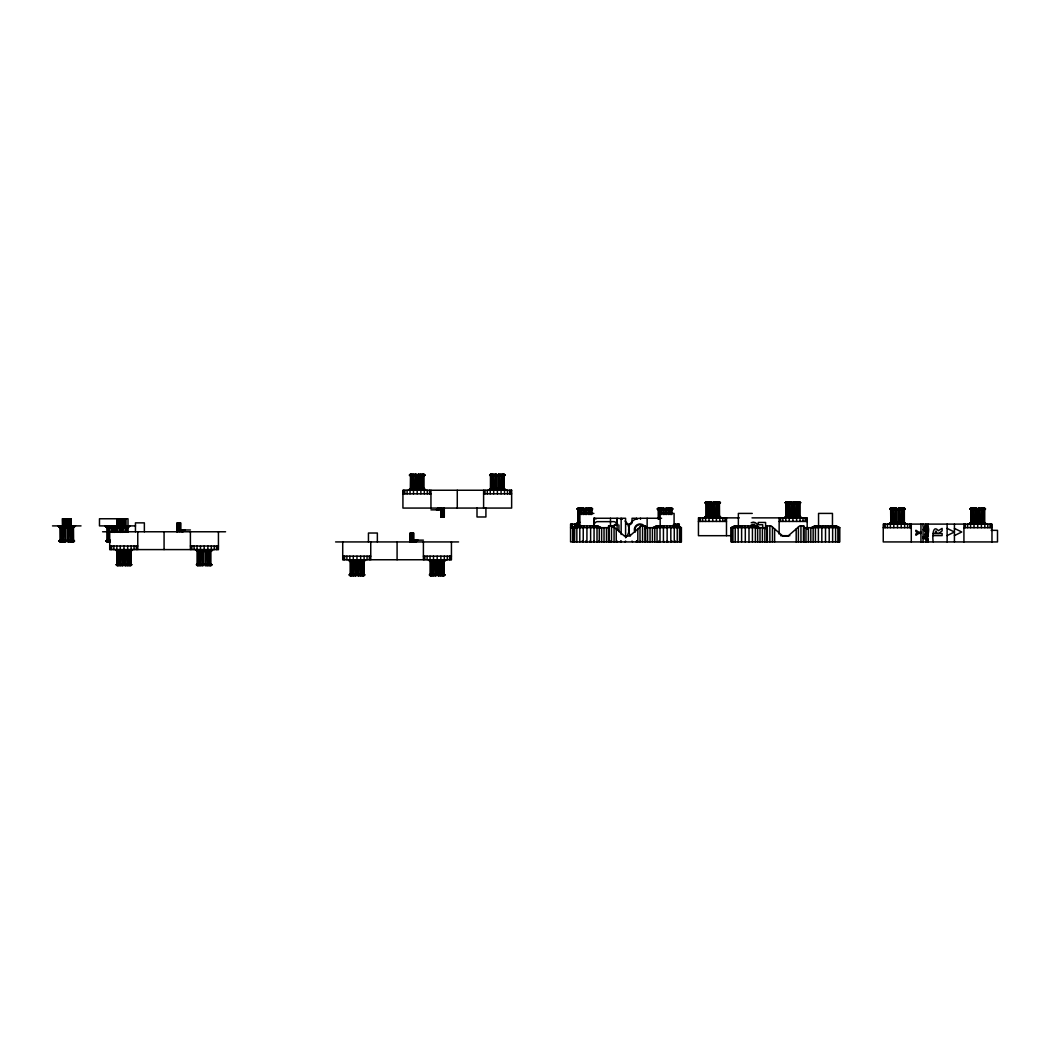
<?xml version="1.0" encoding="UTF-8"?>
<svg xmlns="http://www.w3.org/2000/svg" width="1050" height="1050" viewBox="0 0 1050 1050"><rect width="100%" height="100%" fill="white"/><g stroke="black" fill="none" stroke-linecap="round" stroke-linejoin="round"><path stroke-width="1.5" d="M594.103 523.806L594.234 524.278A3.649 3.649 0 0 1 597.279 521.64L613.896 521.64A3.649 3.649 0 0 1 616.941 524.278L617.085 518.267L617.085 530.145M752.325 524.423L754.478 524.252L754.806 526.404L752.272 526.404M928.056 541.931C926.074 537.889 931.376 527.428 926.546 525.551C925.181 528.36 925.746 526.181 924.709 525.696C924.092 532.245 928.095 524.016 928.056 527.822M124.254 526.483L124.412 518.766L124.648 526.483M117.876 526.483L118.112 518.766L118.414 526.483M594.103 525.302L594.103 524.738M124.11 526.483L124.412 518.766M69.024 525.893L68.552 541.931M123.519 525.893L123.06 532.35M126.236 549.596L125.777 565.635M177.962 531.773L178.434 529.988M206.443 549.596L205.984 565.635M359.231 559.755L358.772 575.794M415.38 474.206L414.921 490.245M410.97 541.931L411.429 540.146M442.929 509.854L443.389 508.069M439.438 559.755L438.979 575.794M495.587 474.206L495.127 490.245M583.039 508.069L583.039 514.526M663.246 508.069L663.246 514.526M710.916 501.834L710.456 517.873M791.122 501.834L790.663 517.873M895.703 508.069L895.243 524.107M975.909 508.069L975.45 524.107M589.785 541.931L590.034 541.012M636.208 541.931L636.457 541.012M620.379 541.931L620.734 541.012M666.803 541.931L667.157 541.012M71.124 525.893L70.232 527.678L70.232 541.931M125.632 525.893L124.74 532.35M128.336 549.596L127.444 551.381L127.444 565.635M179.642 531.773L180.534 529.988M208.543 549.596L207.651 551.381L207.651 565.635M361.344 559.755L360.452 561.54L360.452 575.794M413.7 474.206L413.7 488.46L412.808 490.245M412.65 541.931L413.542 540.146M440.816 509.854L441.709 508.069M441.551 559.755L440.659 561.54L440.659 575.794M493.907 474.206L493.907 488.46L493.014 490.245M581.359 508.069L581.359 514.526M661.566 508.069L661.566 514.526M709.236 501.834L709.236 516.088L708.343 517.873M789.442 501.834L789.442 516.088L788.55 517.873M894.036 508.069L894.036 522.322L893.143 524.107M974.229 508.069L974.229 522.322L973.35 524.107M584.168 525.893L583.236 527.678L583.236 541.931M664.374 525.893L663.442 527.678L663.442 541.931M742.534 525.893L741.615 527.678L741.615 541.931M822.741 525.893L821.822 527.678L821.822 541.931M756.866 527.822C759.163 524.265 754.543 520.721 751.196 522.742M593.591 541.931L594.103 541.012M609.958 541.931L610.47 541.012M625.078 541.931L625.59 541.012M640.526 541.012L640.014 541.931L640.001 527.021M658.232 541.931L658.744 541.012M671.501 541.931L672.013 541.012M674.901 541.931L675.413 541.012M922.95 529.174C924.722 532.442 922.281 525.249 923.042 524.107M72.936 525.893L71.676 527.678L71.676 541.931M127.431 525.893L126.171 527.678L126.171 532.35M130.148 549.596L128.888 551.381L128.888 565.635M181.086 531.773L182.346 529.988M210.354 549.596L209.094 551.381L209.094 565.635M412.256 474.206L412.256 488.46L410.996 490.245M363.156 559.755L361.896 561.54L361.896 575.794M414.081 541.931L415.341 540.146M439.018 509.854L440.278 508.069M492.463 474.206L492.463 488.46L491.203 490.245M443.363 559.755L442.102 561.54L442.102 575.794M579.915 508.069L579.915 522.322L578.655 524.107M660.122 508.069L660.188 525.893M707.792 501.834L707.792 516.088L706.532 517.873M787.999 501.834L787.999 516.088L786.739 517.873M892.592 508.069L892.592 522.322L891.332 524.107M972.799 508.069L972.799 522.322L971.539 524.107M74.327 525.893L72.778 527.678L72.778 540.146L73.552 541.039L72.778 541.931M128.822 525.893L127.286 527.678L127.286 532.35M131.539 549.596L129.99 551.381L129.99 563.863L130.764 564.742L129.99 565.635M182.188 531.773L183.737 529.988M211.746 549.596L210.197 551.381L210.197 563.863L210.971 564.742L210.197 565.635M411.154 474.206L410.392 475.099L411.154 475.991L411.154 488.46L409.618 490.245M364.534 559.755L362.998 561.54L362.998 574.009L363.773 574.901L362.998 575.794M437.627 509.854L439.163 508.069M415.196 541.931L416.732 540.146M491.361 474.206L490.586 475.099L491.361 475.991L491.361 488.46L489.825 490.245M444.741 559.755L443.205 561.54L443.205 574.009L443.979 574.901L443.205 575.794M578.812 508.069L578.038 508.961L578.812 509.854L578.812 522.322L577.264 524.107M659.019 508.069L658.245 508.961L659.019 509.854L659.019 519.212M706.689 501.834L705.915 502.727L706.689 503.606L706.689 516.088L705.154 517.873M786.896 501.834L786.122 502.727L786.896 503.606L786.896 516.088L785.361 517.873M891.489 508.069L890.715 508.961L891.489 509.854L891.489 522.322L889.941 524.107M971.696 508.069L970.922 508.961L971.696 509.854L971.696 522.322L970.147 524.107M75.193 525.893L73.474 527.678L73.592 540.146L74.484 541.039L73.592 541.931L67.646 541.931L67.646 518.766M73.474 541.931L74.34 541.039L73.474 540.146M129.701 525.893L127.982 527.678L128.1 532.35M123.086 549.596L123.086 565.635L117.141 565.635L116.248 564.742L117.259 563.863L117.259 551.381L115.539 549.596M132.405 549.596L130.686 551.381L130.686 563.863L131.552 564.742L130.686 565.635L124.858 565.635L124.858 549.596M184.603 529.988L182.884 531.773L184.905 529.988M212.612 549.596L210.893 551.381L210.893 563.863L211.759 564.742L210.893 565.635M410.458 474.206L409.605 475.099L410.458 475.991L410.34 488.46L408.45 490.245M408.739 490.245L410.458 488.46M350.267 574.009L349.401 574.901L350.267 575.794M365.413 559.755L363.694 561.54L363.694 574.009L364.547 574.901L363.694 575.794M436.748 509.854L438.48 508.069M415.892 541.931L417.611 540.146M490.665 474.206L489.812 475.099L490.665 475.991L490.665 488.46L488.946 490.245M505.824 490.245L504.092 488.46L504.092 475.991L504.958 475.099L504.092 474.206L498.277 474.206L498.277 490.245M445.62 559.755L443.901 561.54L443.901 574.009L444.754 574.901L443.901 575.794L438.073 575.794L438.073 559.755M578.117 508.069L577.264 508.961L578.117 509.854L578.117 522.322L576.398 524.107M591.662 508.069L592.554 508.961L591.662 509.854L591.662 514.526L591.544 509.854L592.41 508.961L591.544 508.069L585.729 508.069L585.729 514.526M658.324 508.069L657.471 508.961L658.324 509.854M705.994 501.834L705.141 502.727L705.994 503.606M704.274 517.873L705.994 516.088M786.201 501.834L785.347 502.727L786.201 503.606L786.201 516.088L784.481 517.873M890.794 508.069L889.928 508.961L890.794 509.854M889.074 524.107L890.794 522.322L890.676 509.854L889.783 508.961L890.676 508.069L896.608 508.069L896.608 524.107M976.815 524.107L976.815 508.069L970.883 508.069L970.134 508.961L971.001 509.854L971.001 522.322L969.281 524.107M978.6 524.107L978.6 508.069L984.546 508.069L985.438 508.961L984.428 509.854L984.428 522.322L986.147 524.107M65.861 518.766L65.861 541.931L59.929 541.931L59.036 541.039L59.929 540.146L65.861 540.146M75.495 525.893L73.592 527.678L59.811 527.678L58.026 525.893L59.929 527.678L60.047 540.146L59.181 541.039L60.047 541.931M110.263 541.931L106.903 541.931L106.011 541.039L106.903 540.146L106.903 527.678L105.302 525.893M129.99 525.893L128.1 527.678L106.785 527.678L105 525.893M117.259 565.635L116.393 564.742L117.141 563.863L117.141 551.381L115.237 549.596M132.589 549.596L130.804 551.381L130.804 563.863L131.696 564.742L130.804 565.635M132.707 549.596L130.922 551.381L117.022 551.381M203.293 549.596L203.293 565.635L197.348 565.635L196.455 564.742L197.348 563.863L197.348 551.381L195.444 549.596M211.011 551.381L212.796 549.596M212.914 549.596L211.129 551.381L197.229 551.381M205.065 563.863L211.011 563.863L211.903 564.742L211.011 565.635L205.065 565.635L205.065 549.596M416.286 475.991L410.34 475.991L409.447 475.099L410.34 474.206L416.286 474.206L416.286 490.245M418.071 490.245L418.071 474.206L424.016 474.206L424.909 475.099L424.016 475.991L424.016 488.46L425.617 490.245M356.081 559.755L356.081 575.794L350.136 575.794L349.256 574.901L350.136 574.009L350.136 561.54L348.364 559.755L350.031 561.54L363.93 561.54L365.715 559.755M365.597 559.755L363.812 561.54L363.812 574.009L364.704 574.901L363.812 575.794L357.866 575.794L357.866 559.755M436.459 509.854L438.349 508.069M416.01 541.931L417.9 540.146M488.762 490.245L490.547 488.46L490.547 475.991L489.654 475.099L490.547 474.206L496.492 474.206L496.492 490.245M488.657 490.245L490.429 488.46L504.341 488.46M506.113 490.245L504.223 488.46L504.223 475.991L505.102 475.099L504.223 474.206M436.288 559.755L436.288 575.794L430.342 575.794L429.463 574.901L430.342 574.009L430.342 561.54L428.571 559.755M445.804 559.755L444.019 561.54L444.019 574.009L444.911 574.901L444.019 575.794M445.909 559.755L444.137 561.54L430.224 561.54L428.452 559.755M576.214 524.107L577.999 522.322L577.999 509.854L577.106 508.961L577.999 508.069L583.944 508.069L583.944 514.526M576.096 524.107L577.881 522.322L579.915 522.322M581.582 525.893L579.797 527.678L579.797 541.931M658.206 519.212L658.206 509.854L657.313 508.961L658.206 508.069L664.151 508.069L664.151 514.526M665.936 514.526L665.936 508.069L671.869 508.069L672.761 508.961L671.869 509.854L665.936 509.854M661.789 525.893L660.004 527.678L660.004 541.931M703.972 517.873L705.876 516.088L705.876 503.606L704.983 502.727L705.876 501.834L711.821 501.834L711.821 517.873M713.606 517.873L713.606 501.834L719.552 501.834L720.431 502.727L719.552 503.606L713.606 503.606M739.961 525.893L738.176 527.678L738.176 541.931M784.179 517.873L786.082 516.088L786.082 503.606L785.19 502.727L786.082 501.834L792.028 501.834L792.028 517.873M801.649 517.873L799.746 516.088L799.746 503.606L800.638 502.727L799.746 501.834L793.813 501.834L793.813 517.873M820.168 525.893L818.383 527.678L818.383 541.931M888.772 524.107L890.558 522.322L904.457 522.322M888.891 524.107L890.676 522.322M906.242 524.107L904.339 522.322L904.339 509.854L905.231 508.961L904.339 508.069L898.393 508.069L898.393 524.107M969.097 524.107L970.883 522.322L970.883 509.854L969.99 508.961L970.883 508.069M968.979 524.107L970.764 522.322L984.664 522.322M986.449 524.107L984.546 522.322L984.546 509.854L985.438 508.961L984.428 508.069M928.082 530.683L926.231 532.087L924.538 530.814L925.483 532.796L924.538 534.817L926.231 533.544L928.082 534.896M579.364 525.893L576.844 527.678L576.844 541.931M659.571 525.893L657.051 527.678L657.051 541.931M737.743 525.893L735.223 527.678L735.223 541.931M817.95 525.893L815.43 527.678L815.43 541.931M928.082 532.061L926.992 532.822L928.082 533.597M574.586 527.678L577.671 525.893M657.878 525.893L654.793 527.678L654.78 541.931M736.05 525.893L732.953 527.678L732.953 541.931M816.244 525.893L813.159 527.678L813.146 541.931M576.594 525.893L573.156 527.678L573.156 541.931M653.363 527.678L656.801 525.893M734.974 525.893L731.535 527.678L731.535 541.931M811.742 527.678L815.181 525.893M652.877 527.678L656.447 525.893L677.828 525.893L681.397 527.678L681.397 541.931L570.57 541.931L570.57 524.107L580.466 524.107M811.256 527.678L814.813 525.893L836.207 525.893L839.764 527.678L839.764 541.931L731.049 541.931L731.049 527.678L734.606 525.893L756 525.893L759.57 527.678M947.113 535.605L954.424 531.996L947.113 528.386M954.424 535.605L961.734 531.996L954.424 528.386M923.042 536.931L927.99 534.883M928.082 536.196L927.097 536.589L927.097 538.532L928.082 538.913M924.381 537.548L925.942 536.996L925.942 538.112L923.042 537.521M933.293 533.531L942.126 533.505L942.126 535.605L933.293 535.605M409.447 475.099L416.286 475.099M418.071 475.099L424.909 475.099M489.654 475.099L496.492 475.099M498.277 475.099L505.102 475.099M418.071 475.991L424.016 475.991L424.751 475.099L423.898 474.206M490.547 475.991L496.492 475.991M498.277 475.991L504.223 475.991M410.222 488.46L424.134 488.46M402.924 493.815L430.946 493.815M483.617 493.815L511.639 493.815M704.983 502.727L711.821 502.727M713.606 502.727L720.431 502.727M785.19 502.727L792.028 502.727M793.813 502.727L800.638 502.727M705.876 503.606L711.821 503.606M786.082 503.606L792.028 503.606M793.813 503.606L799.746 503.606M577.106 508.961L583.944 508.961M585.729 508.961L592.554 508.961M657.313 508.961L664.151 508.961M665.936 508.961L672.761 508.961M889.783 508.961L896.608 508.961M898.393 508.961L905.231 508.961M969.99 508.961L976.815 508.961M978.6 508.961L985.438 508.961M430.933 509.854L444.294 509.854M577.999 509.854L583.944 509.854M585.729 509.854L591.662 509.854M658.206 509.854L664.151 509.854M890.676 509.854L896.608 509.854M898.393 509.854L904.339 509.854M970.883 509.854L976.815 509.854M978.6 509.854L984.546 509.854M579.981 513.411L593.88 513.411M660.188 513.411L674.087 513.411L674.087 525.893M752.259 513.411L738.36 513.411L738.36 525.893M705.758 516.088L719.657 516.088M785.964 516.088L799.864 516.088M440.738 516.981L444.294 516.981L444.294 508.069M739.292 517.873L698.447 517.873L698.447 535.697L731.325 535.697M752.023 517.873L807.174 517.873L807.174 529.357M593.683 518.267L617.61 518.267A11.379 11.379 0 0 1 622.335 519.291M661.592 518.267L639.988 518.267A11.379 11.379 0 0 0 630.42 535.789M71.216 518.766L62.304 518.766L62.449 526.483M698.447 521.43L726.482 521.43M779.139 521.43L807.174 521.43M625.734 524.107L631.129 524.107M674.297 524.107L679.297 524.107L679.297 527.678M750.934 525.171L754.806 525.171M52.5 525.893L81.021 525.893M135.516 525.893L99.474 525.893L99.474 518.766L127.995 518.766L127.995 525.893M570.57 527.678L609.21 527.678L609.21 525.893M645.343 527.678L681.397 527.678M731.049 527.678L767.104 527.678M803.722 527.678L839.764 527.678M883.247 527.678L911.282 527.678M963.939 527.678L991.974 527.678M928.082 529.056L924.538 529.056L924.538 530.237L928.082 530.237M177.056 529.988L190.431 529.988M991.121 530.342L997.5 530.342L997.5 541.931L883.247 541.931L883.247 524.107L991.974 524.107L991.974 541.931M102.585 531.773L225.566 531.773M920.955 532.166L918.816 532.166L915.915 530.224L915.915 531.654L917.779 532.731L915.915 533.807L915.915 535.277L918.816 533.387L920.955 533.387M780.57 535.697L789.836 535.697M67.646 540.146L73.592 540.146M110.263 540.146L106.903 540.146L106.155 541.039L107.021 541.931M410.064 540.146L423.426 540.146M59.036 541.039L65.861 541.039M67.646 541.039L74.484 541.039M106.011 541.039L109.817 541.039M335.593 541.931L458.574 541.931M109.712 546.039L137.747 546.039M190.404 546.039L218.439 546.039M342.72 556.185L370.755 556.185M423.413 556.185L451.434 556.185M117.141 563.863L123.086 563.863M124.858 563.863L130.804 563.863M197.348 563.863L203.293 563.863M116.248 564.742L123.086 564.742M124.858 564.742L131.696 564.742M196.455 564.742L203.293 564.742M205.065 564.742L211.903 564.742M350.136 574.009L356.081 574.009M357.866 574.009L363.812 574.009M430.342 574.009L436.288 574.009M438.073 574.009L444.019 574.009M349.256 574.901L356.081 574.901M357.866 574.901L364.704 574.901M429.463 574.901L436.288 574.901M438.073 574.901L444.911 574.901M925.942 537.561L927.097 537.561M923.042 538.112L928.082 540.238M601.191 527.678L597.621 525.893L576.24 525.893L572.67 527.678L572.67 541.931M835.839 525.893L839.278 527.678L839.278 541.931M755.633 525.893L759.084 527.678M677.46 525.893L680.912 527.678L680.912 541.931M597.266 525.893L600.705 527.678M834.776 525.893L837.861 527.678L837.861 541.931M754.569 525.893L757.654 527.678L757.667 541.931M676.397 525.893L679.481 527.678L679.481 541.931M596.19 525.893L599.274 527.678L599.288 541.931L598.867 541.012M833.07 525.893L835.59 527.678L835.59 541.931M752.863 525.893L755.383 527.678L755.383 541.931M674.704 525.893L677.224 527.678L677.224 541.931M594.497 525.893L597.017 527.678L597.017 541.931M830.852 525.893L832.637 527.678L832.637 541.931M750.658 525.893L752.43 527.678L752.43 541.931M721.442 517.873L719.552 516.088L719.421 503.606L720.287 502.727L719.421 501.834M672.486 525.893L674.271 527.678L674.271 541.931M592.279 525.893L594.064 527.678L594.064 541.931M424.016 488.46L425.906 490.245M112.534 525.893L114.424 527.678L114.424 532.35M105.118 525.893L106.903 527.678M904.221 508.069L905.087 508.961L904.221 509.854L904.221 522.322L905.94 524.107M799.628 501.834L800.494 502.727L799.628 503.606L799.628 516.088L801.36 517.873M719.421 516.088L721.153 517.873M671.751 508.069L672.617 508.961L671.751 509.854L671.869 514.526M428.741 559.755L430.474 561.54L430.474 574.009L429.608 574.901L430.474 575.794M348.534 559.755L350.267 561.54M195.746 549.596L197.466 551.381L197.466 563.863L196.599 564.742L197.466 565.635M58.328 525.893L60.047 527.678M983.732 508.069L984.506 508.961L983.732 509.854L983.732 522.322L985.281 524.107M903.525 508.069L904.299 508.961L903.525 509.854L903.525 522.322L905.074 524.107M798.932 501.834L799.706 502.727L798.932 503.606L798.932 516.088L800.481 517.873M718.725 501.834L719.499 502.727L718.725 503.606L718.725 516.088L720.274 517.873M671.055 508.069L671.829 508.961L671.055 514.526M590.848 508.069L591.622 508.961L590.848 514.526M503.409 474.206L504.171 475.099L503.409 475.991L503.409 488.46L504.945 490.245M423.202 474.206L423.964 475.099L423.202 475.991L423.202 488.46L424.738 490.245M429.621 559.755L431.156 561.54L431.156 574.009L430.395 574.901L431.156 575.794M349.414 559.755L350.949 561.54L350.949 574.009L350.188 574.901L350.949 575.794M196.613 549.596L198.161 551.381L198.161 563.863L197.387 564.742L198.161 565.635M106.168 525.893L107.717 527.678L107.717 540.146L106.943 541.039L107.717 541.931M116.406 549.596L117.954 551.381L117.954 563.863L117.18 564.742L117.954 565.635M59.194 525.893L60.742 527.678L60.742 540.146L59.968 541.039L60.742 541.931M982.629 508.069L982.629 522.322L983.889 524.107M902.422 508.069L902.422 522.322L903.683 524.107M797.829 501.834L797.829 516.088L799.089 517.873M717.622 501.834L717.622 516.088L718.883 517.873M669.952 508.069L669.952 514.526M589.746 508.069L589.746 514.526M502.294 474.206L502.294 488.46L503.554 490.245M422.087 474.206L422.087 488.46L423.36 490.245M431.012 559.755L432.272 561.54L432.272 575.794M350.805 559.755L352.065 561.54L352.065 575.794M198.004 549.596L199.264 551.381L199.264 565.635M115.08 525.893L116.34 527.678L116.34 532.35M107.559 525.893L108.819 527.678L108.819 541.931M117.797 549.596L119.057 551.381L119.057 565.635M60.585 525.893L61.845 527.678L61.845 541.931M663.508 541.012L664.02 541.931M647.141 541.012L647.64 541.931M632.021 541.012L632.533 541.931M617.085 541.012L617.584 541.931M585.598 541.012L586.11 541.931M582.186 541.012L582.697 541.931M828.279 525.893L829.198 527.678L829.198 541.931M748.072 525.893L748.991 527.678L748.991 541.931M669.9 525.893L670.832 527.678L670.832 541.931M589.693 525.893L590.625 527.678L590.625 541.931M981.186 508.069L981.186 522.322L982.078 524.107M900.979 508.069L900.979 522.322L901.871 524.107M796.399 501.834L796.399 516.088L797.278 517.873M716.192 501.834L716.192 516.088L717.084 517.873M668.509 508.069L668.509 514.526M588.315 508.069L588.315 514.526M500.863 474.206L500.863 488.46L501.756 490.245M420.656 474.206L420.656 488.46L421.549 490.245M432.81 559.755L433.702 561.54L433.702 575.794M352.603 559.755L353.496 561.54L353.496 575.794M199.815 549.596L200.707 551.381L200.707 565.635M116.891 525.893L117.784 532.35M109.371 525.893L110.263 532.35M119.608 549.596L120.501 551.381L120.501 565.635M62.396 525.893L63.289 527.678L63.289 541.931M636.878 541.012L637.232 541.931M590.454 541.012L590.809 541.931M617.072 524.738L617.085 525.302M667.577 541.012L667.826 541.931M621.154 541.012L621.39 541.931M979.506 508.069L979.978 524.107M899.299 508.069L899.771 524.107M794.719 501.834L795.178 517.873M714.512 501.834L714.971 517.873M666.842 508.069L666.842 514.526M586.635 508.069L586.635 514.526M499.183 474.206L499.642 490.245M418.976 474.206L419.436 490.245M434.923 559.755L435.383 575.794M354.716 559.755L355.176 575.794M201.915 549.596L202.374 565.635M119.004 525.893L119.464 532.35M121.708 549.596L122.181 565.635M111.471 525.893L111.943 532.35M64.496 525.893L64.956 541.931M118.112 518.766L118.269 526.483M594.116 524.409L594.103 518.267L594.103 526.877M991.489 524.107L991.489 527.678M990.058 524.107L990.058 527.678M987.788 524.107L987.788 527.678M984.834 524.107L984.834 527.678M981.396 524.107L981.396 527.678M978.862 508.069L978.862 521.968M977.707 522.322L977.707 527.678M976.553 508.069L976.553 521.968M974.019 524.107L974.019 527.678M970.581 524.107L970.581 527.678M967.628 524.107L967.628 527.678M965.357 524.107L965.357 527.678M963.926 524.107L963.926 541.931M954.424 524.107L954.424 541.931M947.113 524.107L947.113 541.931M938.621 533.505L942.126 530.88L942.126 528.386L938.346 530.696C932.019 523.307 932.466 539.962 933.293 541.931M937.072 533.518L935.996 530.959L935.012 533.518M928.056 524.107L928.056 526.247M925.942 524.107L925.942 526.444M925.942 528.229L925.942 529.056M925.942 530.237L925.942 531.878M925.942 533.754L925.942 535.723M925.942 539.332L925.942 541.931M923.042 530.184L923.042 541.931M920.955 524.107L920.955 541.931M911.282 524.107L911.282 541.931M909.851 524.107L909.851 527.678M907.594 524.107L907.594 527.678M904.641 524.107L904.641 527.678M901.202 524.107L901.202 527.678M898.656 508.069L898.656 521.968M897.501 522.322L897.501 527.678M896.346 508.069L896.346 521.968M893.812 524.107L893.812 527.678M890.374 524.107L890.374 527.678M887.421 524.107L887.421 527.678M885.163 524.107L885.163 527.678M883.733 524.107L883.733 527.678M832.466 525.893L832.466 513.411L818.554 513.411L818.554 525.893M825.51 525.893L825.51 541.931M810.81 527.678L810.81 541.931M808.408 527.678L808.408 541.931M806.689 517.873L806.689 521.43M805.967 527.678L805.967 541.931M805.271 517.873L805.271 521.43M803.919 541.931L803.919 525.893L799.667 525.893L788.078 536.025L782.736 536.025L771.146 525.893L766.907 525.893L766.907 541.931M803.473 525.893L803.473 541.931M803.001 517.873L803.001 521.43M800.94 525.893L800.94 541.931M800.047 517.873L800.047 521.43M798.381 527.021L798.381 541.931M796.609 517.873L796.609 521.43M796.189 528.938L796.189 541.931M794.076 501.834L794.076 517.283M792.921 516.088L792.921 521.43M791.766 501.834L791.766 517.283M789.233 517.873L789.233 521.43M785.794 517.873L785.794 521.43M782.841 517.873L782.841 521.43M780.57 517.873L780.57 521.43M779.139 517.873L779.139 534.109M774.624 528.938L774.624 541.931M772.433 527.021L772.433 541.931M769.873 525.893L769.873 541.931M767.353 525.893L767.353 541.931M765.581 528.636L765.581 522.454L758.244 522.454L758.244 524.738L762.707 524.738L762.707 528.938M764.859 527.678L764.859 541.931M762.405 527.678L762.405 541.931M760.003 527.678L760.003 541.931M745.303 525.893L745.303 541.931M726.495 517.873L726.482 535.697M725.064 517.873L725.064 521.43M722.794 517.873L722.794 521.43M719.841 517.873L719.841 521.43M716.402 517.873L716.402 521.43M713.869 501.834L713.869 517.283M712.714 516.088L712.714 521.43M711.559 501.834L711.559 517.283M709.026 517.873L709.026 521.43M705.587 517.873L705.587 521.43M702.634 517.873L702.634 521.43M700.363 517.873L700.363 521.43M698.933 517.873L698.933 521.43M678.812 524.107L678.812 526.483M677.394 524.107L677.394 526.483M675.124 524.107L675.124 526.483M667.131 525.893L667.131 541.931M666.199 508.069L666.199 514.251M652.431 527.678L652.431 541.931M650.042 527.678L650.042 541.931M647.587 527.678L647.587 541.931M647.141 518.267L647.141 528.019M645.54 541.931L645.54 525.893L641.288 525.893L629.711 536.025L624.356 536.025L612.78 525.893L608.528 525.893L608.528 541.931M645.343 525.893L645.343 529.016M645.094 525.893L645.094 541.931M642.561 525.893L642.561 541.931M640.526 518.267L640.526 519.291M637.822 528.938L637.822 541.931M636.878 519.291L636.878 518.267L632.021 518.267L632.021 523.136M636.457 518.267L636.457 519.041M625.59 537.771L625.59 518.267L620.734 518.267L620.734 519.291M621.154 518.267L621.154 534.516M618.923 525.053L618.923 531.641M616.245 528.938L616.245 541.931M614.066 527.021L614.066 541.931M611.507 525.893L611.507 541.931M610.47 518.267L610.47 526.391M608.974 525.893L608.974 541.931M608.724 525.893L608.724 529.016M606.48 527.678L606.48 541.931M604.026 527.678L604.026 541.931M601.637 527.678L601.637 541.931M586.924 525.893L586.924 541.931M585.992 508.069L585.992 514.251M583.682 508.069L583.682 514.251M577.71 524.107L577.71 526.483M574.757 524.107L574.586 541.931M572.486 524.107L572.486 527.678M571.056 524.107L571.056 527.678M511.153 490.245L511.153 493.815M509.736 490.245L509.736 493.815M507.465 490.245L507.465 493.815M504.512 490.245L504.512 493.815M501.073 490.245L501.073 493.815M498.54 474.206L498.54 488.106M497.385 488.46L497.385 493.815M496.23 474.206L496.23 488.106M493.697 490.245L493.697 493.815M490.258 490.245L490.258 493.815M487.305 490.245L487.305 493.815M485.914 508.069L485.914 516.981L477.002 516.981L477.002 508.069M485.034 490.245L485.034 493.815M483.604 490.245L483.604 508.069M457.275 490.245L457.275 508.069M451.434 541.931L451.434 559.755L342.72 559.755L342.72 541.931M450.949 556.185L450.949 559.755M449.531 556.185L449.531 559.755M447.261 556.185L447.261 559.755M444.308 556.185L444.308 559.755M444.032 507.714L444.032 516.981M442.956 509.25L442.956 516.981M442.037 509.25L442.037 516.981M441.328 509.25L441.328 516.981M440.882 509.25L440.856 516.981M440.869 556.185L440.869 559.755M438.336 561.894L438.336 575.794M437.181 556.185L437.181 561.54M433.492 556.185L433.492 559.755M430.946 490.245L430.959 508.069M430.054 556.185L430.054 559.755M429.529 490.245L429.529 493.815M427.258 490.245L427.258 493.815M427.101 556.185L427.101 559.755M424.83 556.185L424.83 559.755M424.305 490.245L424.305 493.815M423.399 541.931L423.399 559.755M420.866 490.245L420.866 493.815M418.333 474.206L418.333 488.106M417.178 488.46L417.178 493.815M416.023 474.206L416.023 488.106M413.621 540.448L413.621 533.019L410.064 533.019L410.064 541.931M413.49 490.245L413.49 493.815M413.516 533.019L413.477 540.75M413.031 533.019L413.031 540.75M412.322 533.019L412.322 540.75M411.403 533.019L411.403 540.75M410.327 533.019L410.327 542.286M410.051 490.245L410.051 493.815M407.098 490.245L407.098 493.815M404.827 490.245L404.827 493.815M403.41 490.245L403.41 493.815M397.084 541.931L397.084 559.755M377.357 541.931L377.357 533.019L368.445 533.019L368.445 541.931M370.755 541.931L370.755 559.755M369.324 556.185L369.324 559.755M367.054 556.185L367.054 559.755M364.101 556.185L364.101 559.755M360.662 556.185L360.662 559.755M358.129 561.894L358.129 575.794M356.974 556.185L356.974 561.54M355.819 561.894L355.819 575.794M353.286 556.185L353.286 559.755M349.847 556.185L349.847 559.755M346.894 556.185L346.894 559.755M344.623 556.185L344.623 559.755M343.206 556.185L343.206 559.755M218.439 531.773L218.439 549.596L109.712 549.596L109.712 531.773M217.954 546.039L217.954 549.596M216.523 546.039L216.523 549.596M214.266 546.039L214.266 549.596M211.312 546.039L211.312 549.596M207.874 546.039L207.874 549.596M204.186 546.039L204.186 551.381M200.484 546.039L200.484 549.596M197.046 546.039L197.046 549.596M194.093 546.039L194.093 549.596M191.835 546.039L191.835 549.596M190.391 531.773L190.391 549.596M180.626 530.289L180.626 522.861L177.056 522.861L177.056 531.773M180.508 522.861L180.469 530.591M180.023 522.861L180.023 530.591M179.314 522.861L179.314 530.591M178.395 522.861L178.395 530.591M177.319 522.861L177.319 532.127M164.076 531.773L164.076 549.596M144.362 531.773L144.362 522.861L135.45 522.861L135.45 531.773M137.76 531.773L137.76 549.596M136.316 546.039L136.316 549.596M134.059 546.039L134.059 549.596M131.106 546.039L131.106 549.596M127.667 546.039L127.667 549.596M125.711 518.766L125.711 526.194M125.567 518.766L125.567 526.483M125.121 518.766L125.121 526.483M125.121 550.187L125.121 565.635M123.979 546.039L123.979 551.381M123.493 518.766L123.493 526.483M122.824 550.187L122.824 565.635M122.417 518.766L122.417 526.483M122.154 518.766L122.154 532.429M121.262 518.766L121.262 527.678M120.566 527.678L120.566 532.35M120.369 518.766L120.369 532.429M120.278 546.039L120.278 549.596M120.107 518.766L120.107 526.483M119.031 518.766L119.031 526.483M117.403 518.766L117.403 526.483M116.957 526.483L116.957 518.766L116.799 526.194M116.839 546.039L116.839 549.596M115.237 532.35L115.237 527.678L113.702 525.893L113.741 527.678M114.883 528.032L114.883 531.116M114.621 532.429L114.542 527.678L112.822 525.893L112.849 532.429M113.886 546.039L113.886 549.596M112.586 528.032L112.586 531.116M111.628 546.039L111.628 549.596M110.197 546.039L110.197 549.596M71.059 518.766L71.059 526.483M70.612 518.766L70.612 526.483M69.904 518.766L69.904 526.483M68.985 518.766L68.985 526.483M67.909 518.766L67.909 526.483M66.754 518.766L66.754 527.678M65.612 518.766L65.612 526.483M64.536 518.766L64.536 526.483M63.604 518.766L63.604 526.483M62.895 518.766L62.895 526.483M625.065 521.036A11.379 11.379 0 0 1 626.207 537.088M594.484 518.267A12.508 12.508 0 0 1 595.928 519.041M613.069 527.559A5.001 5.001 0 0 1 617.61 524.633M612.846 526.575A5.67 5.67 0 0 1 617.61 523.976M635.447 531.72A5.001 5.001 0 0 1 643.781 526.365M634.843 531.996A5.67 5.67 0 0 1 637.284 524.672A5.67 5.67 0 0 1 644.766 526.575M645.146 527.284A5.67 5.67 0 0 1 645.606 528.832M673.339 524.633A7.088 7.088 0 0 1 674.651 526.418M511.639 490.245L402.924 490.245L402.924 508.069L511.639 508.069L511.639 490.245"/></g></svg>
